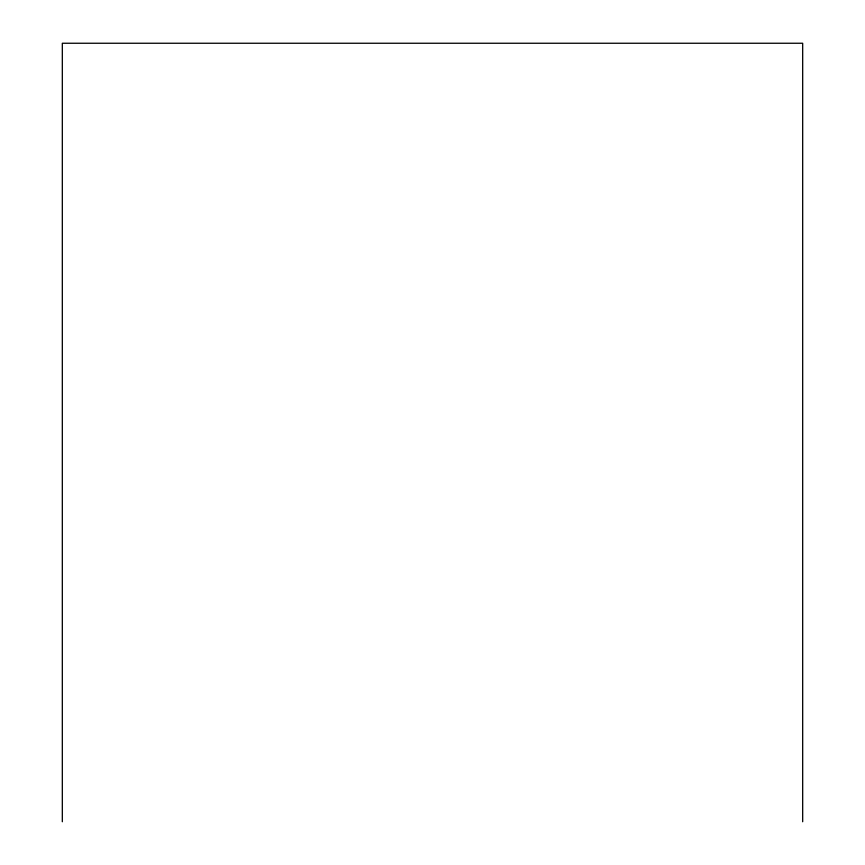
<?xml version="1.0" encoding="UTF-8"?>
<svg xmlns="http://www.w3.org/2000/svg" width="865" height="865" viewBox="0 0 865 865"><rect width="100%" height="100%" fill="white"/><g stroke="black" fill="none" stroke-linecap="round" stroke-linejoin="round"><path stroke-width="1.3" d="M802.677 821.75L802.677 43.25L62.323 43.25L62.323 821.75"/></g></svg>
